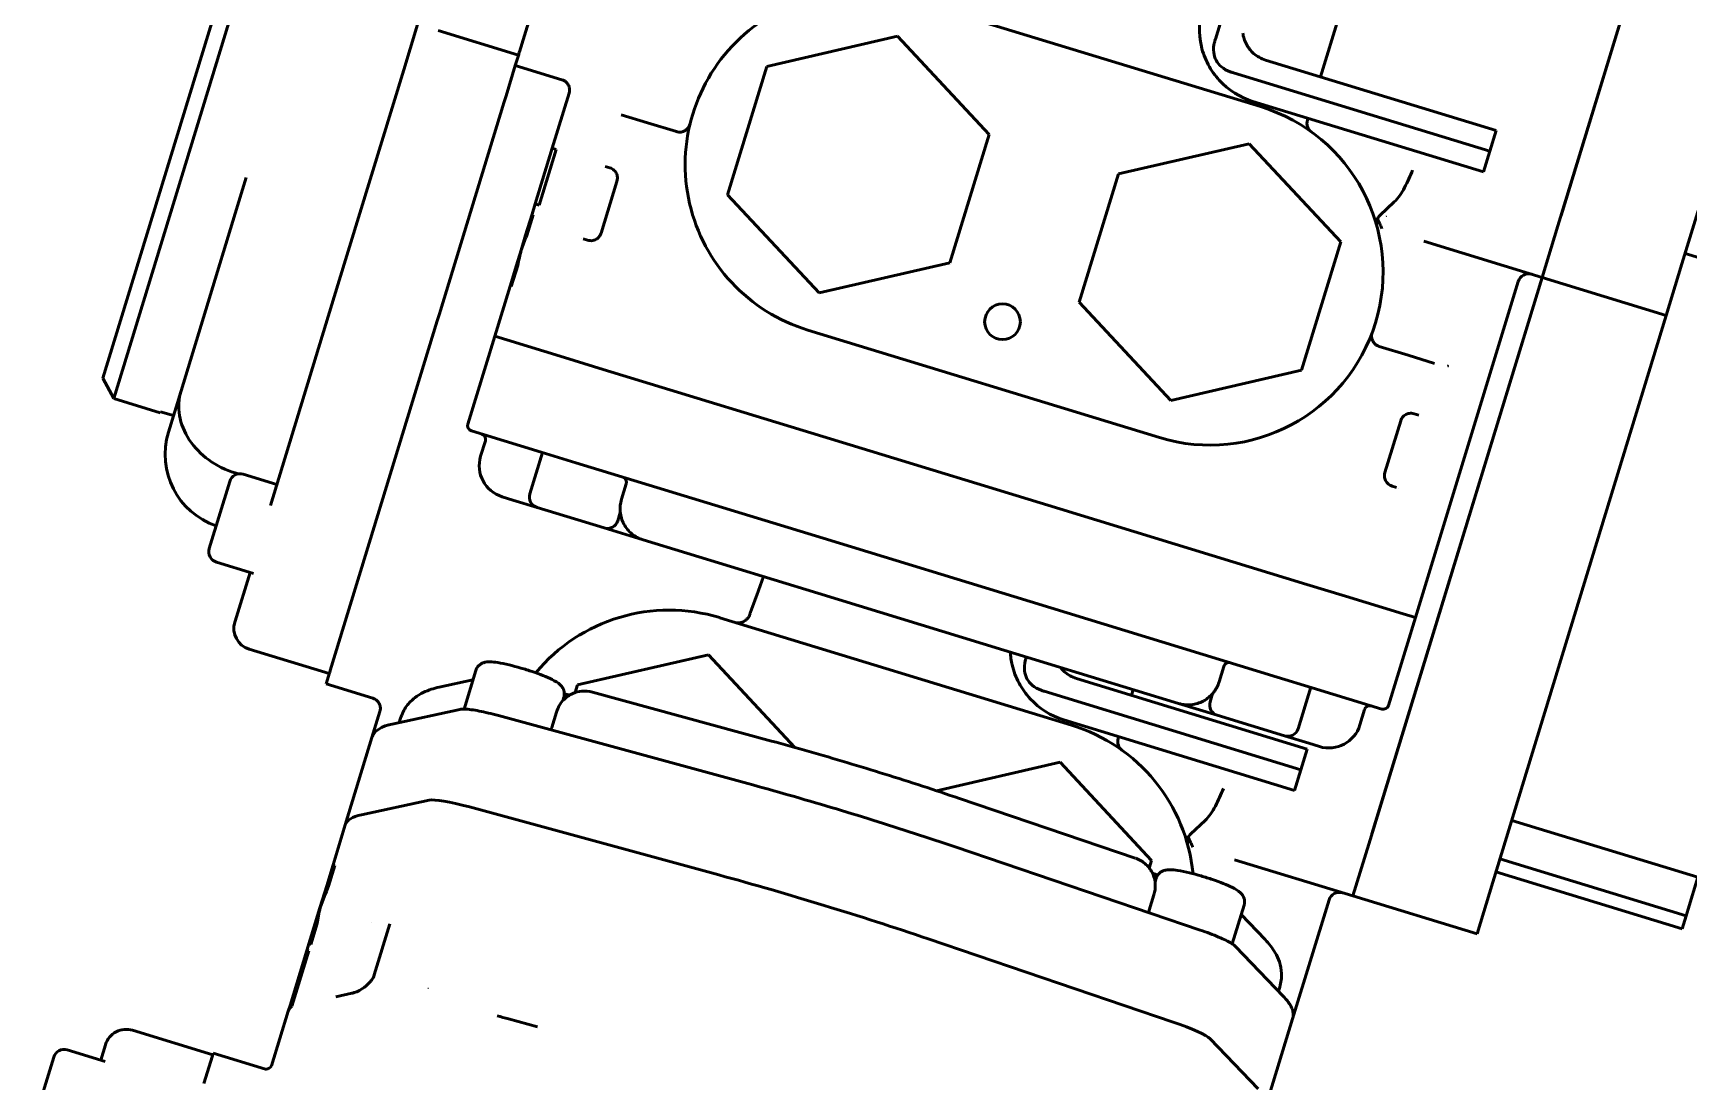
# Model space of a CAD drawing. Header units: inches. Extents: x 11 to 1621, y 11 to 1332.
# Drawn here: x 1188.7 to 1194.73, y 371.03 to 374.85 of the extents above; entities that cross this region are included whole.
import ezdxf

# ---------------------------------------------------------------- set-up
doc = ezdxf.new("R2010")
doc.units = ezdxf.units.IN
doc.header["$LTSCALE"] = 48
doc.header["$MEASUREMENT"] = 0
doc.layers.add('Visible (ANSI)', color=7, linetype='Continuous', lineweight=50)

msp = doc.modelspace()

# ---------------------------------------------------------------- linework, layer by layer
at = {"layer": 'Visible (ANSI)'}
for p, q in [((1194.251419, 374.147889), (1195.057168, 376.783375)), ((1194.26293, 374.185539), (1195.045657, 376.745725)), ((1195.508965, 376.645247), (1194.703216, 374.009761)), ((1189.600714, 375.700993), (1188.956115, 373.592605)), ((1189.674455, 375.740202), (1188.995324, 373.518864)), ((1193.186217, 375.42044), (1193.005034, 374.827816)), ((1193.387981, 374.690153), (1193.49743, 375.048142)), ((1190.53996, 375.002715), (1190.472065, 374.78064)), ((1193.169527, 374.581579), (1191.889434, 374.972943)), ((1190.050693, 374.715306), (1190.124511, 374.956753)), ((1190.176789, 374.858432), (1190.468575, 374.769224)), ((1190.470205, 374.774557), (1190.471547, 374.778945)), ((1190.471547, 374.778945), (1190.472065, 374.78064)), ((1191.848145, 374.837894), (1191.371969, 374.72796)), ((1192.181439, 374.48048), (1191.848145, 374.837894)), ((1190.423219, 374.620874), (1190.457064, 374.731575)), ((1190.457064, 374.731575), (1190.469434, 374.772036)), ((1190.626901, 374.67965), (1190.457064, 374.731575)), ((1190.470205, 374.774557), (1190.469434, 374.772036)), ((1191.371969, 374.72796), (1191.229086, 374.260612)), ((1194.027118, 374.494749), (1193.187528, 374.751438)), ((1190.050693, 374.715306), (1189.811289, 373.932253)), ((1193.070382, 374.704915), (1194.004097, 374.41945)), ((1190.421069, 374.61384), (1190.415553, 374.595798)), ((1190.423219, 374.620874), (1190.421069, 374.61384)), ((1190.65275, 374.631018), (1190.591382, 374.430293)), ((1190.65275, 374.631021), (1190.652749, 374.631019)), ((1193.141485, 374.600839), (1193.981075, 374.34415)), ((1190.411861, 374.583721), (1190.184293, 373.839379)), ((1190.411861, 374.583721), (1190.415553, 374.595798)), ((1190.937715, 374.522871), (1190.841812, 374.552192)), ((1193.339937, 374.533008), (1193.341939, 374.539554)), ((1190.937715, 374.522871), (1191.043303, 374.49059)), ((1192.038557, 374.013132), (1192.181439, 374.48048)), ((1194.027118, 374.494749), (1194.004097, 374.41945)), ((1190.591382, 374.430293), (1190.529402, 374.227563)), ((1190.606211, 374.425759), (1190.54423, 374.22303)), ((1190.606211, 374.425759), (1190.591382, 374.430293)), ((1193.128238, 374.446531), (1192.652062, 374.336597)), ((1193.461532, 374.089117), (1193.128238, 374.446531)), ((1193.981075, 374.34415), (1194.004097, 374.41945)), ((1190.784259, 374.363943), (1190.80091, 374.358852)), ((1189.477995, 374.323329), (1189.437949, 374.192345)), ((1190.827049, 374.309691), (1190.769496, 374.121442)), ((1192.652062, 374.336597), (1192.509179, 373.869249)), ((1191.229086, 374.260612), (1191.56238, 373.903198)), ((1189.240515, 373.546568), (1189.437949, 374.192345)), ((1190.517803, 374.189627), (1190.494491, 374.113377)), ((1190.522182, 374.188288), (1190.49887, 374.112038)), ((1190.529402, 374.227563), (1190.517803, 374.189627)), ((1190.522182, 374.188288), (1190.517803, 374.189627)), ((1190.54423, 374.22303), (1190.529402, 374.227563)), ((1193.603735, 374.185824), (1193.655994, 374.234556)), ((1194.193865, 373.95964), (1194.251419, 374.147889)), ((1190.477866, 374.058999), (1190.461311, 374.004847)), ((1190.494491, 374.113377), (1190.477866, 374.058999)), ((1190.4785, 374.058805), (1190.477866, 374.058999)), ((1190.49887, 374.112038), (1190.494491, 374.113377)), ((1190.696963, 374.102345), (1190.696963, 374.102344)), ((1190.720335, 374.095303), (1190.703684, 374.100394)), ((1193.31865, 373.621769), (1193.461532, 374.089117)), ((1193.763177, 374.091315), (1194.193865, 373.95964)), ((1190.461311, 374.004847), (1190.437999, 373.928597)), ((1190.465689, 374.003509), (1190.442377, 373.927259)), ((1190.461311, 374.004847), (1190.465689, 374.003509)), ((1191.56238, 373.903198), (1192.038557, 374.013132)), ((1194.645663, 373.821512), (1194.703216, 374.009761)), ((1195.392423, 373.840218), (1194.714727, 374.047411)), ((1193.562939, 371.895975), (1194.193865, 373.95964)), ((1193.57445, 371.933624), (1194.193865, 373.95964)), ((1194.107055, 373.945012), (1193.732957, 372.721394)), ((1194.193865, 373.95964), (1194.645663, 373.821512)), ((1189.565827, 373.12938), (1189.811289, 373.932253)), ((1190.437999, 373.928597), (1190.382126, 373.745846)), ((1190.442377, 373.927259), (1190.437999, 373.928597)), ((1190.1806, 373.827302), (1190.175084, 373.80926)), ((1190.1806, 373.827302), (1190.184293, 373.839379)), ((1192.509179, 373.869249), (1192.842473, 373.511835)), ((1194.645663, 373.821512), (1194.014737, 371.757846)), ((1189.893801, 372.889224), (1190.172934, 373.802227)), ((1190.175084, 373.80926), (1190.172934, 373.802227)), ((1192.801184, 373.376786), (1191.521091, 373.76815)), ((1190.382126, 373.745846), (1190.284285, 373.425823)), ((1190.382126, 373.745846), (1190.426089, 373.732405)), ((1190.426089, 373.732405), (1190.382126, 373.745846)), ((1190.426089, 373.732405), (1190.636307, 373.668135)), ((1190.636307, 373.668135), (1190.426089, 373.732405)), ((1193.601272, 373.70854), (1193.70686, 373.676259)), ((1190.636307, 373.668135), (1190.776775, 373.625189)), ((1190.636307, 373.668135), (1190.776775, 373.625189)), ((1193.802763, 373.646938), (1193.70686, 373.676259)), ((1188.956115, 373.592605), (1188.995324, 373.518864)), ((1190.776775, 373.625189), (1191.676253, 373.350191)), ((1191.676253, 373.350191), (1190.776775, 373.625189)), ((1192.842473, 373.511835), (1193.31865, 373.621769)), ((1188.995324, 373.518864), (1189.164748, 373.467066)), ((1189.194544, 373.396203), (1189.240515, 373.546568)), ((1189.165969, 373.471061), (1189.164748, 373.467066)), ((1189.165969, 373.471061), (1189.213032, 373.456673)), ((1193.728558, 373.46378), (1193.74521, 373.458689)), ((1190.340824, 373.387952), (1190.297354, 373.401242)), ((1193.621844, 373.249392), (1193.679398, 373.437641)), ((1190.348074, 373.365151), (1190.330808, 373.308677)), ((1190.340824, 373.387952), (1190.551042, 373.323682)), ((1191.676253, 373.350191), (1192.43883, 373.117048)), ((1191.676253, 373.350191), (1192.43883, 373.117048)), ((1190.556009, 373.322164), (1190.509966, 373.171565)), ((1190.677463, 373.285031), (1190.551042, 373.323682)), ((1190.677463, 373.285031), (1191.576941, 373.010033)), ((1189.342897, 372.972504), (1189.417716, 373.217228)), ((1189.437363, 373.247824), (1189.448366, 373.24446)), ((1189.589239, 373.205957), (1189.466877, 373.243367)), ((1190.448249, 373.149264), (1190.409225, 373.161195)), ((1190.860864, 373.208376), (1190.843598, 373.151901)), ((1193.664635, 373.195141), (1193.647983, 373.200232)), ((1193.671297, 373.193), (1193.671297, 373.192999)), ((1190.448249, 373.149264), (1190.536105, 373.122404)), ((1190.780829, 373.047585), (1190.536105, 373.122404)), ((1190.83921, 373.103883), (1190.829989, 373.073724)), ((1192.43883, 373.117048), (1193.338308, 372.84205)), ((1193.338308, 372.84205), (1192.43883, 373.117048)), ((1190.780829, 373.047585), (1190.922015, 373.004419)), ((1190.922015, 373.004419), (1191.557945, 372.809996)), ((1192.33095, 372.77951), (1191.576941, 373.010033)), ((1189.504558, 372.88191), (1189.369036, 372.923344)), ((1189.437009, 372.708038), (1189.491398, 372.885934)), ((1189.851481, 372.7508), (1189.893801, 372.889224)), ((1189.893801, 372.889224), (1189.851481, 372.7508)), ((1192.234839, 372.603049), (1191.557945, 372.809996)), ((1193.338308, 372.84205), (1193.478776, 372.799105)), ((1193.338308, 372.84205), (1193.478776, 372.799105)), ((1193.478776, 372.799105), (1193.688994, 372.734835)), ((1193.688994, 372.734835), (1193.478776, 372.799105)), ((1189.851481, 372.7508), (1189.783586, 372.528725)), ((1192.33095, 372.77951), (1193.230428, 372.504512)), ((1193.688994, 372.734835), (1193.732957, 372.721394)), ((1193.732957, 372.721394), (1193.688994, 372.734835)), ((1189.437009, 372.708038), (1189.436031, 372.704838)), ((1192.481047, 372.329665), (1191.200954, 372.721028)), ((1193.732957, 372.721394), (1193.635117, 372.40137)), ((1189.488309, 372.606517), (1189.780095, 372.517309)), ((1191.159666, 372.58598), (1190.683489, 372.476046)), ((1191.474407, 372.248461), (1191.159666, 372.58598)), ((1192.234839, 372.603049), (1192.870769, 372.408626)), ((1192.31716, 372.577881), (1192.316554, 372.575901)), ((1189.768585, 372.47966), (1189.780955, 372.520121)), ((1189.781726, 372.522642), (1189.780955, 372.520121)), ((1189.781726, 372.522642), (1189.783067, 372.52703)), ((1189.783067, 372.52703), (1189.783586, 372.528725)), ((1190.302953, 372.494457), (1190.179696, 372.467846)), ((1190.27047, 372.388209), (1190.313547, 372.529107)), ((1193.338639, 372.242834), (1192.499048, 372.499523)), ((1193.01825, 372.487043), (1193.035516, 372.543518)), ((1193.356849, 372.465861), (1193.230428, 372.504512)), ((1189.938421, 372.427735), (1189.768585, 372.47966)), ((1190.629639, 372.41841), (1190.63357, 372.431266)), ((1190.683489, 372.476046), (1190.675015, 372.448329)), ((1191.389673, 372.271922), (1190.737994, 372.449623)), ((1192.381902, 372.453), (1193.315617, 372.167535)), ((1192.699502, 372.438238), (1192.705862, 372.459043)), ((1192.995037, 372.444781), (1192.985816, 372.414621)), ((1193.351882, 372.467379), (1193.305839, 372.31678)), ((1193.356849, 372.465861), (1193.567067, 372.401591)), ((1189.964271, 372.379103), (1189.935312, 372.284385)), ((1189.96427, 372.379106), (1189.96427, 372.379104)), ((1190.254609, 372.386925), (1190.008497, 372.33379)), ((1190.606771, 372.377273), (1190.589652, 372.321282)), ((1192.870769, 372.408626), (1193.011955, 372.365461)), ((1193.548306, 372.386742), (1193.53104, 372.330267)), ((1193.610536, 372.388301), (1193.567067, 372.401591)), ((1190.034469, 372.339397), (1190.039142, 372.354682)), ((1191.303275, 372.116967), (1190.395408, 372.364526)), ((1192.453005, 372.348924), (1193.292596, 372.092235)), ((1193.256679, 372.290641), (1193.011955, 372.365461)), ((1189.838308, 371.967099), (1189.935312, 372.284385)), ((1192.651458, 372.281093), (1192.653459, 372.287639)), ((1193.256679, 372.290641), (1193.344535, 372.263781)), ((1193.383559, 372.25185), (1193.344535, 372.263781)), ((1192.439759, 372.194616), (1191.990088, 372.090801)), ((1192.773053, 371.837202), (1192.439759, 372.194616)), ((1193.338639, 372.242834), (1193.315617, 372.167535)), ((1193.292596, 372.092235), (1193.315617, 372.167535)), ((1190.1436, 372.056562), (1189.897487, 372.003426)), ((1189.897487, 372.003426), (1190.1436, 372.056562)), ((1191.19754, 371.784392), (1190.289673, 372.031951)), ((1190.289673, 372.031951), (1191.19754, 371.784392)), ((1192.713107, 371.84577), (1192.073455, 372.062869)), ((1189.793543, 371.820679), (1189.838308, 371.967099)), ((1192.915255, 371.933909), (1192.967514, 371.982641)), ((1194.083538, 371.982886), (1194.761235, 371.775693)), ((1192.949521, 371.583655), (1192.058432, 371.886092)), ((1193.505386, 371.707726), (1193.562939, 371.895975)), ((1192.764579, 371.809485), (1192.773053, 371.837202)), ((1193.074697, 371.8394), (1193.505386, 371.707726)), ((1194.718454, 371.635763), (1194.040758, 371.842956)), ((1189.793543, 371.820679), (1189.770431, 371.745081)), ((1189.800644, 371.818508), (1189.777531, 371.74291)), ((1189.800644, 371.818508), (1189.793543, 371.820679)), ((1192.762471, 371.802589), (1192.762474, 371.802601)), ((1192.765254, 371.796542), (1192.765273, 371.796533)), ((1192.785467, 371.759307), (1192.789397, 371.772164)), ((1194.703944, 371.588303), (1194.026248, 371.795496)), ((1194.761235, 371.775693), (1194.725664, 371.659345)), ((1189.770431, 371.745081), (1189.745824, 371.664597)), ((1189.777531, 371.74291), (1189.770431, 371.745081)), ((1192.764304, 371.656424), (1192.781423, 371.712416)), ((1193.505386, 371.707726), (1193.957183, 371.569597)), ((1193.957183, 371.569597), (1194.014737, 371.757846)), ((1189.745824, 371.664597), (1189.728869, 371.60914)), ((1189.746876, 371.664275), (1189.745824, 371.664597)), ((1193.066344, 371.533425), (1193.10942, 371.674323)), ((1193.418576, 371.693097), (1193.286144, 371.259932)), ((1194.725664, 371.659345), (1194.718454, 371.635763)), ((1189.728869, 371.60914), (1189.705757, 371.533543)), ((1189.73597, 371.606969), (1189.712857, 371.531372)), ((1189.73597, 371.606969), (1189.728869, 371.60914)), ((1189.934774, 371.609335), (1189.934774, 371.609335)), ((1190.000697, 371.606814), (1189.943636, 371.420176)), ((1193.186131, 371.548686), (1193.098827, 371.639673)), ((1194.703944, 371.588303), (1194.718454, 371.635763)), ((1189.698441, 371.509615), (1189.705757, 371.533543)), ((1189.712857, 371.531372), (1189.705757, 371.533543)), ((1192.851206, 371.248812), (1191.960117, 371.551249)), ((1191.960117, 371.551249), (1192.851206, 371.248812)), ((1189.698441, 371.509615), (1189.636991, 371.308619)), ((1189.705542, 371.507444), (1189.644091, 371.306449)), ((1189.698441, 371.509615), (1189.705542, 371.507444)), ((1193.253098, 371.341816), (1193.078775, 371.523491)), ((1189.861996, 371.35346), (1189.803721, 371.340878)), ((1193.234702, 371.360988), (1193.239375, 371.376273)), ((1189.570088, 371.08979), (1189.630842, 371.288507)), ((1189.636991, 371.308619), (1189.630842, 371.288507)), ((1189.644091, 371.306449), (1189.636991, 371.308619)), ((1190.538098, 371.231198), (1190.432566, 371.259974)), ((1193.18914, 370.942647), (1193.286144, 371.259932)), ((1188.948334, 371.109653), (1188.965469, 371.165699)), ((1188.965669, 371.166354), (1188.965469, 371.165699)), ((1189.06399, 371.218632), (1189.355776, 371.129424)), ((1193.160392, 371.005856), (1192.986069, 371.187532)), ((1192.986069, 371.187532), (1193.160392, 371.005856)), ((1188.701992, 370.8762), (1188.776812, 371.120924)), ((1188.964123, 371.104826), (1188.825972, 371.147063)), ((1189.354599, 371.125575), (1189.323719, 371.024571)), ((1189.354599, 371.125575), (1189.354833, 371.126338)), ((1189.354833, 371.126338), (1189.355443, 371.128333)), ((1189.355725, 371.129257), (1189.355443, 371.128333)), ((1189.355725, 371.129257), (1189.357667, 371.13561)), ((1189.548294, 371.07733), (1189.357667, 371.13561)), ((1189.569996, 371.089493), (1189.569998, 371.089499))]:
    msp.add_line(p, q, dxfattribs=at)
msp.add_circle((1192.230202, 373.798367), 0.064961, dxfattribs=at)
for centre, radius, start, end in [((1191.705263, 374.370546), 0.629921, 73, 253.0000003), ((1193.22206, 374.864387), 0.275591, 163, 193.372243), ((1193.22206, 374.864387), 0.11811, 228.7048111, 253), ((1193.22206, 374.864387), 0.275591, 222.627757, 253), ((1192.985356, 373.979183), 0.629921, 253, 73), ((1193.377587, 374.521497), 0.03937, 163, 234.1234964), ((1193.630585, 374.15703), 0.03937, 133, 195.4100354), ((1192.824087, 375.538889), 1.574803, 300.6368059, 300.6369366), ((1194.144705, 373.933501), 0.03937, 73.0013642, 163), ((1193.802744, 373.7576), 0.129921, 291.749451, 291.7498691), ((1189.458092, 373.315628), 0.275591, 163, 250.9532869), ((1190.30311, 373.420067), 0.019685, 163, 253), ((1190.329249, 373.370907), 0.019685, 343, 72.9988844), ((1190.443757, 373.274145), 0.11811, 163, 253), ((1189.455366, 373.205717), 0.03937, 73, 162.999798), ((1190.842039, 373.214131), 0.019685, 343, 73), ((1190.547616, 373.160054), 0.03937, 163, 252.999798), ((1190.792339, 373.085234), 0.03937, 253.000202, 343), ((1189.380547, 372.960993), 0.03937, 163.000202, 253), ((1191.016783, 372.118632), 0.629921, 73, 140.4029973), ((1189.511331, 372.681817), 0.07874, 163, 253), ((1192.53358, 372.612472), 0.275591, 183.4647686, 193.372243), ((1193.054341, 372.537762), 0.019685, 73, 163), ((1192.53358, 372.612472), 0.11811, 228.7048111, 253), ((1192.53358, 372.612472), 0.275591, 222.627757, 253), ((1193.023466, 372.40311), 0.03937, 163, 252.999798), ((1193.567131, 372.380987), 0.019685, 73, 163), ((1193.616292, 372.407126), 0.019685, 253, 343), ((1192.296876, 371.727268), 0.629921, 5.5970027, 73), ((1193.26819, 372.328291), 0.03937, 253.000202, 343), ((1193.418091, 372.364799), 0.11811, 253, 343), ((1192.689108, 372.269583), 0.03937, 163, 234.1234964), ((1192.942106, 371.905115), 0.03937, 133, 195.4100354), ((1193.456225, 371.681586), 0.03937, 73.0013642, 163), ((1189.040969, 371.143332), 0.07874, 73, 163), ((1188.814462, 371.109413), 0.03937, 73, 162.999798)]:
    msp.add_arc(centre, radius, start, end, dxfattribs=at)
for centre, major_axis, ratio, start_param, end_param in [((1191.062293, 374.51148), (-0.034734, -0.006308), 0.62925114, 0.88279434, 0.99608349), ((1191.05407, 374.518985), (0.034347, -0.002761), 0.87309065, 4.56804455, 4.85673172), ((1193.034249, 373.31378), (-2.546219, 0.778457), 0.5855501, 0.02229529, 0.05864763), ((1193.021174, 373.244935), (-2.553511, 0.780687), 0.58715438, 6.22462154, 6.26092198), ((1193.608225, 373.738101), (0.03002, -0.016917), 0.87309066, 4.56804624, 4.85673341), ((1193.597211, 373.736478), (-0.025269, 0.024652), 0.62925114, 2.14550917, 2.25879831), ((1189.504064, 373.465993), (-0.263549, 0.080575), 0.82781551, 0, 1.57079633), ((1191.269757, 372.748979), (-0.00505, -0.046708), 0.91468713, 6.11020883, 6.47348321), ((1190.3252, 371.994926), (-0.188249, 0.057553), 0.13052619, 4.94197913, 6.05359515), ((1190.3252, 371.994926), (-0.188249, 0.057553), 0.13052619, 4.94197913, 6.05359515), ((1191.513724, 371.454873), (-1.675416, 0.512226), 0.13052619, 6.05359515, 6.28318531), ((1191.513724, 371.454873), (-1.675416, 0.512226), 0.13052619, 6.05359515, 6.28318531), ((1191.513724, 371.454873), (1.675416, -0.512226), 0.13052619, 1.34120617, 1.80038648), ((1191.513724, 371.454873), (-1.675416, 0.512226), 0.13052619, 4.48279883, 4.94197913), ((1191.405822, 371.10194), (1.675416, -0.512226), 0.84963946, 3.04949569, 3.10615831), ((1191.431864, 371.187119), (-1.675416, 0.512226), 0.58542961, 0.03543434, 0.09209697), ((1189.870304, 371.314977), (-0.008309, 0.038483), 0.9654291, 6.28315125, 6.28318531), ((1191.348247, 370.913622), (1.374217, -0.42014), 0.13052619, 2.68326328, 2.68326794), ((1191.306258, 370.776281), (-1.675416, 0.512226), 0.13052619, 6.19108834, 6.28318531), ((1192.80105, 371.237983), (0.188249, -0.057553), 0.13052619, 0.22959015, 1.34120617), ((1192.80105, 371.237983), (0.188249, -0.057553), 0.13052619, 0.22959015, 1.34120617)]:
    msp.add_ellipse(centre, major_axis=major_axis, ratio=ratio, start_param=start_param, end_param=end_param, dxfattribs=at)
for points, knots in [([(1193.144114, 374.775649), (1193.138871, 374.780254), (1193.133993, 374.785362), (1193.125114, 374.796543), (1193.121166, 374.802561), (1193.114393, 374.815296), (1193.111608, 374.821939), (1193.1073, 374.835559), (1193.105792, 374.842463), (1193.104906, 374.849389)], [-0.219287412, -0.219287412, -0.219287412, -0.219287412, -0.164627991, -0.164627991, -0.109674682, -0.109674682, -0.05469033, -0.05469033, 0, 0, 0, 0]), ([(1192.953941, 374.80065), (1192.959248, 374.778325), (1192.96751, 374.756105), (1192.989942, 374.713913), (1193.003746, 374.694635), (1193.019289, 374.677748)], [0, 0, 0, 0, 0.182151197, 0.182151197, 0.364333505, 0.364333505, 0.364333505, 0.364333505]), ([(1193.05898, 374.708623), (1193.047324, 374.712648), (1193.036189, 374.718805), (1193.019045, 374.733458), (1193.012543, 374.741307), (1193.002915, 374.75937), (1193.000026, 374.769142), (1192.997419, 374.791595), (1192.998537, 374.804326), (1193.001732, 374.816291)], [0, 0, 0, 0, 0.093988099, 0.093988099, 0.171664013, 0.171664013, 0.249329006, 0.249329006, 0.34371396, 0.34371396, 0.34371396, 0.34371396]), ([(1193.005034, 374.827816), (1193.00445, 374.825905), (1193.003882, 374.823989), (1193.002781, 374.820147), (1193.002248, 374.818221), (1193.001732, 374.816291)], [-0.0304567069, -0.0304567069, -0.0304567069, -0.0304567069, -0.0152288688, -0.0152288688, -0.000001, -0.000001, -0.000001, -0.000001]), ([(1190.65275, 374.631021), (1190.653741, 374.634266), (1190.654417, 374.638123), (1190.654463, 374.64621), (1190.653817, 374.650526), (1190.651023, 374.658976), (1190.648739, 374.663177), (1190.642989, 374.670362), (1190.639437, 374.673416), (1190.632799, 374.677477), (1190.629702, 374.678794), (1190.626902, 374.67965)], [0, 0, 0, 0, 0.03628421, 0.03628421, 0.073156211, 0.073156211, 0.112609955, 0.112609955, 0.15244658, 0.15244658, 0.184982612, 0.184982612, 0.184982612, 0.184982612]), ([(1193.05898, 374.708623), (1193.060869, 374.707971), (1193.062764, 374.707336), (1193.066564, 374.7061), (1193.068471, 374.705499), (1193.070382, 374.704915)], [-0.0304557855, -0.0304557855, -0.0304557855, -0.0304557855, -0.0152278774, -0.0152278774, 0, 0, 0, 0]), ([(1191.093075, 374.518964), (1191.092207, 374.51538), (1191.090853, 374.511946), (1191.088973, 374.508665), (1191.087092, 374.505384), (1191.084688, 374.502277), (1191.081719, 374.499498), (1191.07875, 374.496719), (1191.075144, 374.49421), (1191.070927, 374.492318), (1191.068818, 374.491372), (1191.066524, 374.490571), (1191.064138, 374.48999), (1191.061751, 374.489408), (1191.059255, 374.489032), (1191.056624, 374.488911)], [0, 0, 0, 0, 0.25, 0.25, 0.25, 0.5, 0.5, 0.5, 0.75, 0.75, 0.75, 0.875, 0.875, 0.875, 1, 1, 1, 1]), ([(1190.80091, 374.358852), (1190.806904, 374.357019), (1190.81246, 374.353681), (1190.818977, 374.347361), (1190.820855, 374.345051), (1190.823973, 374.340252), (1190.825214, 374.337766), (1190.82711, 374.33282), (1190.827765, 374.330361), (1190.828596, 374.325612), (1190.828772, 374.323322), (1190.828764, 374.316816), (1190.828053, 374.312974), (1190.827049, 374.309691)], [0, 0, 0, 0, 0.25, 0.25, 0.375, 0.375, 0.5, 0.5, 0.625, 0.625, 0.75, 0.75, 1, 1, 1, 1]), ([(1193.72279, 374.350676), (1193.713916, 374.329819), (1193.704384, 374.307256), (1193.682667, 374.266299), (1193.670368, 374.24796), (1193.655994, 374.234556)], [0, 0, 0, 0, 0.172720482, 0.172720482, 0.345440965, 0.345440965, 0.345440965, 0.345440965]), ([(1190.769496, 374.121442), (1190.768492, 374.11816), (1190.766933, 374.114577), (1190.763302, 374.109179), (1190.761875, 374.107379), (1190.758531, 374.103906), (1190.756612, 374.102234), (1190.752275, 374.099194), (1190.749856, 374.097827), (1190.744588, 374.095592), (1190.741739, 374.094726), (1190.732802, 374.093132), (1190.72633, 374.093471), (1190.720335, 374.095303)], [0, 0, 0, 0, 0.25, 0.25, 0.375, 0.375, 0.5, 0.5, 0.625, 0.625, 0.75, 0.75, 1, 1, 1, 1]), ([(1193.594823, 374.173494), (1193.597526, 374.167412), (1193.600253, 374.161369), (1193.605581, 374.14984), (1193.607741, 374.14529), (1193.609825, 374.140955), (1193.610463, 374.13964), (1193.611106, 374.138325), (1193.611132, 374.138269)], [-0.0913896256, -0.0913896256, -0.0913896256, -0.0913896256, -0.0437291131, -0.0437291131, 0, 0, 0.0003030606, 0.0005998028, 0.0005998028, 0.0005998028, 0.0005998028]), ([(1193.58929, 373.714598), (1193.587177, 373.716169), (1193.585317, 373.717876), (1193.583664, 373.719693), (1193.582011, 373.72151), (1193.580557, 373.723456), (1193.579338, 373.72542), (1193.576899, 373.729347), (1193.575312, 373.733443), (1193.574405, 373.737407), (1193.573498, 373.741371), (1193.573242, 373.745291), (1193.573518, 373.749063), (1193.573794, 373.752835), (1193.574592, 373.756439), (1193.575876, 373.759895)], [0, 0, 0, 0, 0.125, 0.125, 0.125, 0.25, 0.25, 0.25, 0.5, 0.5, 0.5, 0.75, 0.75, 0.75, 1, 1, 1, 1]), ([(1193.679398, 373.437641), (1193.680401, 373.440924), (1193.68196, 373.444507), (1193.685591, 373.449904), (1193.687018, 373.451705), (1193.690363, 373.455177), (1193.692281, 373.456849), (1193.696618, 373.459889), (1193.699038, 373.461256), (1193.704306, 373.463491), (1193.707154, 373.464357), (1193.716091, 373.465951), (1193.722564, 373.465613), (1193.728558, 373.46378)], [0, 0, 0, 0, 0.25, 0.25, 0.375, 0.375, 0.5, 0.5, 0.625, 0.625, 0.75, 0.75, 1, 1, 1, 1]), ([(1193.647983, 373.200232), (1193.641989, 373.202064), (1193.636434, 373.205403), (1193.629916, 373.211722), (1193.628039, 373.214033), (1193.624921, 373.218832), (1193.62368, 373.221318), (1193.621784, 373.226263), (1193.621128, 373.228722), (1193.620298, 373.233471), (1193.620121, 373.235762), (1193.620129, 373.242267), (1193.620841, 373.24611), (1193.621844, 373.249392)], [0, 0, 0, 0, 0.25, 0.25, 0.375, 0.375, 0.5, 0.5, 0.625, 0.625, 0.75, 0.75, 1, 1, 1, 1]), ([(1190.843598, 373.151901), (1190.839077, 373.137113), (1190.837499, 373.121438), (1190.840463, 373.090659), (1190.845004, 373.07557), (1190.859521, 373.048269), (1190.86949, 373.036066), (1190.89335, 373.016398), (1190.907228, 373.008941), (1190.922015, 373.004419)], [0, 0, 0, 0, 0.25, 0.25, 0.5, 0.5, 0.75, 0.75, 0.99999997, 0.99999997, 0.99999997, 0.99999997]), ([(1191.312257, 372.737898), (1191.311755, 372.736461), (1191.311262, 372.734999), (1191.31051, 372.732695), (1191.310243, 372.731864), (1191.309865, 372.730663), (1191.309751, 372.730296), (1191.309546, 372.729636), (1191.309457, 372.729344), (1191.309367, 372.729052)], [0.000001, 0.000001, 0.000001, 0.000001, 0.0119368303, 0.0119368303, 0.0186069898, 0.0186069898, 0.0215417778, 0.0215417778, 0.0238697102, 0.0238697102, 0.0238697102, 0.0238697102]), ([(1191.309367, 372.729052), (1191.308902, 372.72753), (1191.308229, 372.726096), (1191.306134, 372.722675), (1191.304499, 372.720794), (1191.300571, 372.716759), (1191.297636, 372.714148), (1191.294524, 372.711487)], [0, 0, 0, 0, 0.0121248033, 0.0121248033, 0.0307964597, 0.0307964597, 0.0565628272, 0.0565628272, 0.0565628272, 0.0565628272]), ([(1190.313547, 372.529107), (1190.314942, 372.533669), (1190.31716, 372.53794), (1190.322489, 372.545269), (1190.325599, 372.548183), (1190.332158, 372.55313), (1190.335492, 372.554803), (1190.342557, 372.557729), (1190.345933, 372.558525), (1190.355124, 372.560217), (1190.359996, 372.560307), (1190.373697, 372.560053), (1190.382651, 372.559035), (1190.405304, 372.555483), (1190.419428, 372.55259), (1190.448119, 372.545726), (1190.462407, 372.541921), (1190.490948, 372.533614), (1190.505185, 372.529133), (1190.532579, 372.519834), (1190.545722, 372.51502), (1190.570113, 372.505302), (1190.581237, 372.50043), (1190.602312, 372.489899), (1190.610866, 372.485871), (1190.623286, 372.473643), (1190.625668, 372.471051), (1190.630627, 372.463454), (1190.633384, 372.458355), (1190.635554, 372.446251), (1190.635691, 372.44069), (1190.634277, 372.433794), (1190.633954, 372.432521), (1190.63357, 372.431266)], [6.28318531, 6.28318531, 6.28318531, 6.28318531, 6.32814823, 6.32814823, 6.37764484, 6.37764484, 6.44024927, 6.44024927, 6.52956683, 6.52956683, 6.71186332, 6.71186332, 7.02602259, 7.02602259, 7.41076613, 7.41076613, 7.75094089, 7.75094089, 8.08389343, 8.08389343, 8.41824552, 8.41824552, 8.76506093, 8.76506093, 9.17964841, 9.17964841, 9.26973352, 9.26973352, 9.35789842, 9.35789842, 9.41241195, 9.41241195, 9.42477796, 9.42477796, 9.42477796, 9.42477796]), ([(1192.370501, 372.456708), (1192.358844, 372.460733), (1192.34771, 372.46689), (1192.330565, 372.481543), (1192.324063, 372.489392), (1192.314436, 372.507456), (1192.311546, 372.517227), (1192.30894, 372.53968), (1192.310058, 372.552411), (1192.313253, 372.564376)], [0, 0, 0, 0, 0.093988099, 0.093988099, 0.171664013, 0.171664013, 0.249329006, 0.249329006, 0.34371396, 0.34371396, 0.34371396, 0.34371396]), ([(1192.316554, 372.575901), (1192.31597, 372.57399), (1192.315403, 372.572074), (1192.314302, 372.568232), (1192.313768, 372.566306), (1192.313253, 372.564376)], [-0.0304567069, -0.0304567069, -0.0304567069, -0.0304567069, -0.0152288688, -0.0152288688, -0.000001, -0.000001, -0.000001, -0.000001]), ([(1192.265461, 372.548735), (1192.270768, 372.52641), (1192.27903, 372.50419), (1192.301462, 372.461998), (1192.315266, 372.44272), (1192.330809, 372.425833)], [0, 0, 0, 0, 0.182151197, 0.182151197, 0.364333505, 0.364333505, 0.364333505, 0.364333505]), ([(1192.455635, 372.523734), (1192.450391, 372.52834), (1192.445513, 372.533448), (1192.44075, 372.539446), (1192.440417, 372.539871), (1192.440087, 372.540298)], [-0.2192874122, -0.2192874122, -0.2192874122, -0.2192874122, -0.1646279913, -0.1646279913, -0.160482277, -0.160482277, -0.160482277, -0.160482277]), ([(1190.179696, 372.467846), (1190.170237, 372.465804), (1190.160817, 372.463346), (1190.141713, 372.457105), (1190.132018, 372.453329), (1190.112071, 372.443482), (1190.101781, 372.437404), (1190.081059, 372.421333), (1190.070589, 372.411249), (1190.052031, 372.386071), (1190.0441, 372.370898), (1190.039142, 372.354682)], [6.053595154, 6.053595154, 6.053595154, 6.053595154, 6.099513185, 6.099513185, 6.145431215, 6.145431215, 6.191349246, 6.191349246, 6.237267277, 6.237267277, 6.283185307, 6.283185307, 6.283185307, 6.283185307]), ([(1190.606771, 372.377273), (1190.609853, 372.387356), (1190.614365, 372.397024), (1190.625554, 372.414307), (1190.632412, 372.42209), (1190.648025, 372.435474), (1190.657045, 372.441034), (1190.676966, 372.44962), (1190.688139, 372.452311), (1190.712157, 372.454352), (1190.725204, 372.453053), (1190.737688, 372.4497)], [0, 0, 0, 0, 0.080817734, 0.080817734, 0.163113143, 0.163113143, 0.251891199, 0.251891199, 0.352744392, 0.352744392, 0.470591431, 0.470591431, 0.470591431, 0.470591431]), ([(1192.370501, 372.456708), (1192.372389, 372.456056), (1192.374284, 372.455421), (1192.378085, 372.454185), (1192.379991, 372.453584), (1192.381902, 372.453)], [-0.0304557855, -0.0304557855, -0.0304557855, -0.0304557855, -0.0152278774, -0.0152278774, 0, 0, 0, 0]), ([(1193.01825, 372.487043), (1193.016107, 372.480033), (1193.013289, 372.473182), (1193.009836, 372.466614), (1193.008109, 372.46333), (1193.006224, 372.460118), (1193.004184, 372.456992), (1193.002144, 372.453866), (1193.000003, 372.450893), (1192.997608, 372.447892), (1192.997223, 372.447408), (1192.996832, 372.446927), (1192.996437, 372.446448), (1192.991929, 372.440979), (1192.986824, 372.435802), (1192.981158, 372.431055), (1192.975381, 372.426214), (1192.96902, 372.421819), (1192.962134, 372.418038), (1192.961675, 372.417786), (1192.961148, 372.417501), (1192.96075, 372.41729), (1192.95439, 372.413908), (1192.947337, 372.410914), (1192.939644, 372.408576), (1192.93249, 372.406402), (1192.924783, 372.404795), (1192.916621, 372.404009), (1192.916281, 372.403976), (1192.915939, 372.403945), (1192.915597, 372.403915), (1192.91546, 372.403903), (1192.915322, 372.403891), (1192.915184, 372.403879), (1192.915046, 372.403868), (1192.914847, 372.403851), (1192.914769, 372.403845), (1192.909816, 372.403448), (1192.903586, 372.40325), (1192.896187, 372.403824), (1192.888787, 372.404398), (1192.880209, 372.40574), (1192.870769, 372.408626)], [0, 0, 0, 0, 0.125, 0.125, 0.125, 0.1875, 0.1875, 0.1875, 0.25, 0.25, 0.25, 0.2600687, 0.2600687, 0.2600687, 0.375, 0.375, 0.375, 0.4921875, 0.4921875, 0.4921875, 0.5, 0.5, 0.5, 0.625, 0.625, 0.625, 0.74124457, 0.74124457, 0.74124457, 0.74609375, 0.74609375, 0.74609375, 0.74804688, 0.74804688, 0.74804688, 0.75, 0.75, 0.75, 0.875, 0.875, 0.875, 1, 1, 1, 1]), ([(1189.96427, 372.379106), (1189.965262, 372.382351), (1189.965937, 372.386208), (1189.965984, 372.394295), (1189.965337, 372.398611), (1189.962543, 372.407061), (1189.96026, 372.411262), (1189.95451, 372.418447), (1189.950958, 372.421501), (1189.944319, 372.425562), (1189.941222, 372.426879), (1189.938422, 372.427735)], [0, 0, 0, 0, 0.03628421, 0.03628421, 0.073156211, 0.073156211, 0.112609955, 0.112609955, 0.15244658, 0.15244658, 0.184982612, 0.184982612, 0.184982612, 0.184982612]), ([(1190.395408, 372.364526), (1190.382875, 372.367943), (1190.370596, 372.371085), (1190.347112, 372.376669), (1190.335909, 372.379111), (1190.315061, 372.38318), (1190.30542, 372.384808), (1190.288017, 372.387168), (1190.280274, 372.387907), (1190.266545, 372.388374), (1190.260694, 372.388239), (1190.254609, 372.386925)], [4.94197913, 4.94197913, 4.94197913, 4.94197913, 5.16430234, 5.16430234, 5.38662554, 5.38662554, 5.60894875, 5.60894875, 5.83127195, 5.83127195, 6.05359515, 6.05359515, 6.05359515, 6.05359515]), ([(1190.008497, 372.33379), (1190.001176, 372.332209), (1189.994338, 372.330397), (1189.981586, 372.326231), (1189.975669, 372.323878), (1189.964718, 372.318472), (1189.959678, 372.315417), (1189.950556, 372.308343), (1189.946468, 372.304307), (1189.939676, 372.295093), (1189.936999, 372.289902), (1189.935312, 372.284385)], [6.053595154, 6.053595154, 6.053595154, 6.053595154, 6.099513185, 6.099513185, 6.145431215, 6.145431215, 6.191349246, 6.191349246, 6.237267277, 6.237267277, 6.283185307, 6.283185307, 6.283185307, 6.283185307]), ([(1190.584467, 372.312973), (1190.584474, 372.31298), (1190.584482, 372.312986), (1190.58592, 372.314331), (1190.587437, 372.316202), (1190.588991, 372.319394), (1190.58936, 372.320326), (1190.589652, 372.321282)], [6.2079064599, 6.2079064599, 6.2079064599, 6.2079064599, 6.2081839268, 6.2081839268, 6.2625992879, 6.2625992879, 6.2831853071, 6.2831853071, 6.2831853071, 6.2831853071]), ([(1192.073455, 372.062869), (1192.029067, 372.077934), (1191.984131, 372.092873), (1191.893527, 372.122376), (1191.847861, 372.13694), (1191.75617, 372.165575), (1191.710147, 372.179646), (1191.618119, 372.207179), (1191.572116, 372.220641), (1191.480504, 372.246847), (1191.434897, 372.25959), (1191.389673, 372.271922)], [4.482798827, 4.482798827, 4.482798827, 4.482798827, 4.574634888, 4.574634888, 4.66647095, 4.66647095, 4.758307011, 4.758307011, 4.850143072, 4.850143072, 4.941979134, 4.941979134, 4.941979134, 4.941979134]), ([(1192.058432, 371.886092), (1192.009433, 371.902722), (1191.959815, 371.919217), (1191.859756, 371.951799), (1191.809315, 371.967886), (1191.708034, 371.999516), (1191.657194, 372.01506), (1191.555541, 372.045473), (1191.504728, 372.060342), (1191.403556, 372.089283), (1191.353197, 372.103354), (1191.303275, 372.116967)], [4.482798827, 4.482798827, 4.482798827, 4.482798827, 4.574634888, 4.574634888, 4.66647095, 4.66647095, 4.758307011, 4.758307011, 4.850143072, 4.850143072, 4.941979134, 4.941979134, 4.941979134, 4.941979134]), ([(1193.034311, 372.098761), (1193.025437, 372.077904), (1193.015904, 372.055341), (1192.994188, 372.014384), (1192.981889, 371.996046), (1192.967514, 371.982641)], [0, 0, 0, 0, 0.172720482, 0.172720482, 0.345440965, 0.345440965, 0.345440965, 0.345440965]), ([(1192.906343, 371.921579), (1192.909047, 371.915497), (1192.911774, 371.909454), (1192.917102, 371.897925), (1192.919261, 371.893375), (1192.921345, 371.88904), (1192.921984, 371.887726), (1192.922627, 371.88641), (1192.922653, 371.886354)], [-0.0913896256, -0.0913896256, -0.0913896256, -0.0913896256, -0.0437291131, -0.0437291131, 0, 0, 0.0003030606, 0.0005998028, 0.0005998028, 0.0005998028, 0.0005998028]), ([(1192.715462, 371.844933), (1192.728902, 371.840033), (1192.741497, 371.832617), (1192.762938, 371.813101), (1192.772082, 371.800628), (1192.783139, 371.774491), (1192.786141, 371.760921), (1192.786556, 371.735681), (1192.784889, 371.723752), (1192.781423, 371.712416)], [0.006686894, 0.006686894, 0.006686894, 0.006686894, 0.137090393, 0.137090393, 0.268477273, 0.268477273, 0.378731685, 0.378731685, 0.469597905, 0.469597905, 0.469597905, 0.469597905]), ([(1192.775798, 371.791465), (1192.779823, 371.789584), (1192.784163, 371.787614), (1192.79066, 371.784749), (1192.792586, 371.783909), (1192.794555, 371.783059)], [0.745400599, 0.745400599, 0.745400599, 0.745400599, 0.83088237, 0.83088237, 0.865680359, 0.865680359, 0.865680359, 0.865680359]), ([(1192.789397, 371.772164), (1192.790792, 371.776726), (1192.79301, 371.780996), (1192.798339, 371.788325), (1192.801449, 371.79124), (1192.808008, 371.796187), (1192.811342, 371.797859), (1192.818408, 371.800785), (1192.821784, 371.801582), (1192.830974, 371.803273), (1192.835846, 371.803363), (1192.849548, 371.803109), (1192.858501, 371.802091), (1192.881154, 371.79854), (1192.895278, 371.795647), (1192.923969, 371.788783), (1192.938258, 371.784977), (1192.966799, 371.776671), (1192.981035, 371.772189), (1193.008429, 371.76289), (1193.021572, 371.758076), (1193.045963, 371.748359), (1193.057087, 371.743487), (1193.078162, 371.732955), (1193.086716, 371.728928), (1193.099136, 371.716699), (1193.101519, 371.714108), (1193.106478, 371.706511), (1193.109235, 371.701411), (1193.111405, 371.689308), (1193.111542, 371.683746), (1193.110128, 371.67685), (1193.109804, 371.675577), (1193.10942, 371.674323)], [0, 0, 0, 0, 0.04496292, 0.04496292, 0.09445953, 0.09445953, 0.15706397, 0.15706397, 0.24638153, 0.24638153, 0.42867802, 0.42867802, 0.74283728, 0.74283728, 1.12758082, 1.12758082, 1.46775559, 1.46775559, 1.80070812, 1.80070812, 2.13506021, 2.13506021, 2.48187562, 2.48187562, 2.8964631, 2.8964631, 2.98654821, 2.98654821, 3.07471311, 3.07471311, 3.12922665, 3.12922665, 3.14159265, 3.14159265, 3.14159265, 3.14159265]), ([(1192.764304, 371.656424), (1192.76369, 371.654416), (1192.763435, 371.652315), (1192.763512, 371.649036), (1192.763697, 371.647757), (1192.763957, 371.646636)], [3.1415926536, 3.1415926536, 3.1415926536, 3.1415926536, 3.1848344641, 3.1848344641, 3.2168715009, 3.2168715009, 3.2168715009, 3.2168715009]), ([(1193.078775, 371.523491), (1193.074465, 371.527983), (1193.06969, 371.531367), (1193.058047, 371.538657), (1193.051214, 371.542374), (1193.035467, 371.550149), (1193.026564, 371.55419), (1193.007005, 371.562474), (1192.996351, 371.566715), (1192.97376, 371.575218), (1192.961823, 371.57948), (1192.949521, 371.583655)], [3.37118281, 3.37118281, 3.37118281, 3.37118281, 3.59350601, 3.59350601, 3.81582921, 3.81582921, 4.03815242, 4.03815242, 4.26047562, 4.26047562, 4.48279883, 4.48279883, 4.48279883, 4.48279883]), ([(1193.239375, 371.376273), (1193.244333, 371.392489), (1193.246243, 371.409503), (1193.244936, 371.440754), (1193.241895, 371.454968), (1193.233703, 371.479879), (1193.228571, 371.490672), (1193.217541, 371.50999), (1193.211614, 371.518542), (1193.199267, 371.534399), (1193.192831, 371.541704), (1193.186131, 371.548686)], [3.141592654, 3.141592654, 3.141592654, 3.141592654, 3.187510684, 3.187510684, 3.233428715, 3.233428715, 3.279346746, 3.279346746, 3.325264776, 3.325264776, 3.371182807, 3.371182807, 3.371182807, 3.371182807]), ([(1189.861997, 371.35346), (1189.872528, 371.355733), (1189.886024, 371.36083), (1189.909059, 371.376009), (1189.917884, 371.382686), (1189.929796, 371.396254), (1189.932147, 371.399143), (1189.93725, 371.406444), (1189.941037, 371.411675), (1189.943636, 371.420176)], [0, 0, 0, 0, 0.473034078, 0.473034078, 0.743248754, 0.743248754, 0.807992735, 0.807992735, 0.878087534, 0.878087534, 0.878087534, 0.878087534]), ([(1193.286144, 371.259932), (1193.287831, 371.26545), (1193.288514, 371.271251), (1193.288036, 371.282688), (1193.286904, 371.288319), (1193.283297, 371.299285), (1193.280826, 371.304636), (1193.274771, 371.315241), (1193.271181, 371.320501), (1193.262939, 371.331086), (1193.258284, 371.336411), (1193.253098, 371.341816)], [3.141592654, 3.141592654, 3.141592654, 3.141592654, 3.187510684, 3.187510684, 3.233428715, 3.233428715, 3.279346746, 3.279346746, 3.325264776, 3.325264776, 3.371182807, 3.371182807, 3.371182807, 3.371182807]), ([(1189.548167, 371.077369), (1189.548465, 371.077303), (1189.551033, 371.076775), (1189.563148, 371.079698), (1189.57, 371.089506), (1189.57, 371.089506)], [0.054349874, 0.054349874, 0.054349874, 0.054349874, 0.27185075, 0.27185075, 0.705184665, 0.705184665, 0.705184665, 0.705184665])]:
    msp.add_open_spline(points, degree=3, knots=knots, dxfattribs=at)
for points in [[(1191.312257, 372.737898), (1191.327142, 372.780528), (1191.34347, 372.82533), (1191.360458, 372.870374)], [(1190.635387, 372.443183), (1190.642672, 372.441812), (1190.649462, 372.440636), (1190.655638, 372.439663)], [(1190.738018, 372.449651), (1190.737919, 372.449678), (1190.737821, 372.449706), (1190.737722, 372.449732)], [(1192.713385, 371.845673), (1192.71329, 371.845706), (1192.713196, 371.845738), (1192.713101, 371.84577)], [(1190.391298, 371.271915), (1190.404985, 371.267726), (1190.418746, 371.263743), (1190.432566, 371.259974)]]:
    msp.add_open_spline(points, degree=3, dxfattribs=at)
msp.add_rational_spline([(1191.294523, 372.711487), (1191.294215, 372.711224), (1191.293913, 372.710974), (1191.292816, 372.710091), (1191.292064, 372.709537), (1191.289951, 372.708073), (1191.288734, 372.707358), (1191.286595, 372.706202), (1191.285671, 372.705763), (1191.284028, 372.705037), (1191.28331, 372.704752), (1191.281369, 372.70403), (1191.280357, 372.703723), (1191.278617, 372.703239), (1191.277894, 372.703068), (1191.276608, 372.70279), (1191.276048, 372.702685), (1191.274508, 372.702424), (1191.27367, 372.702319), (1191.272879, 372.70224)], [0.999999668752, 0.99999967151, 0.999999674301, 0.999999684742, 0.999999692527, 0.99999971584, 0.999999731283, 0.999999760393, 0.99999977408, 0.999999799224, 0.999999810695, 0.999999841898, 0.999999858424, 0.999999885414, 0.999999895927, 0.999999913217, 0.999999919991, 0.999999936852, 0.999999943537, 0.999999948647], degree=3, knots=[0.000000025, 0.000000025, 0.000000025, 0.000000025, 0.013472115, 0.013472115, 0.050010185, 0.050010185, 0.123086325, 0.123086325, 0.196162464, 0.196162464, 0.269238604, 0.269238604, 0.415390883, 0.415390883, 0.561543162, 0.561543162, 0.707695442, 0.707695442, 1, 1, 1, 1], dxfattribs=at)

doc.saveas('drawing.dxf')
